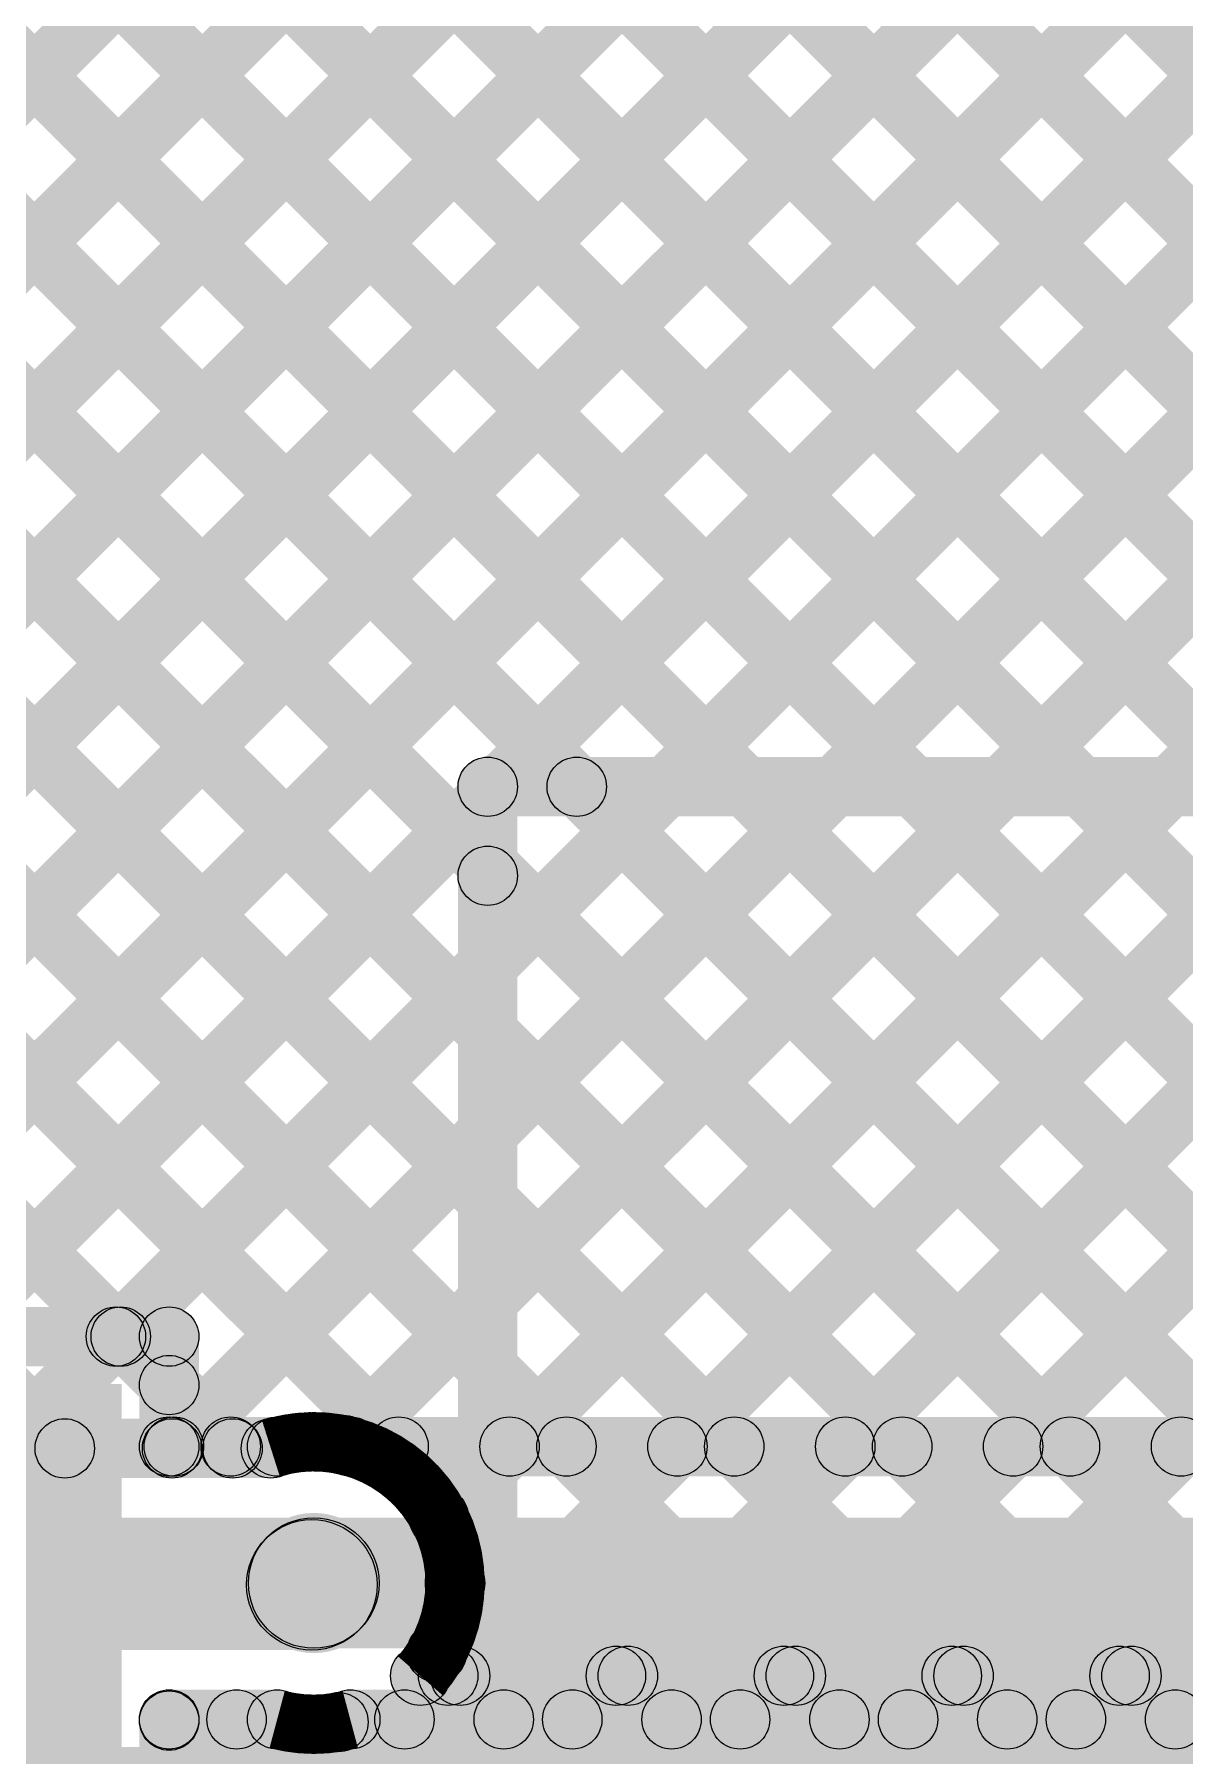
# Model space of a CAD drawing. Header units: millimetres. Extents: x -0.22 to 4.11, y -0.25 to 2.01.
# Drawn here: x 0.6372 to 0.831, y 1.444 to 1.7341 of the extents above; entities that cross this region are included whole.
import ezdxf

# ---------------------------------------------------------------- set-up
doc = ezdxf.new("R2010")
doc.units = ezdxf.units.MM
doc.header["$MEASUREMENT"] = 0
for name, color, linetype in [('BottomLayer', 5, 'Continuous'), ('Mechanical1', 6, 'Continuous'), ('TopLayer', 1, 'Continuous'), ('TopPaste', 8, 'Continuous'), ('TopSolder', 216, 'Continuous'), ('ViaHoleLayer', 16, 'Continuous')]:
    doc.layers.add(name, color=color, linetype=linetype)

# ---------------------------------------------------------------- blocks, each defined once
blk = doc.blocks.new('TS_1103S_C_C_2')
at = {"layer": 'TopLayer'}
blk.add_hatch(color=1, dxfattribs=at).paths.add_polyline_path([(-0.35433, -0.0689), (-0.23622, -0.0689), (-0.23622, -0.12795), (-0.35433, -0.12795)])
at = {"layer": 'TopPaste'}
blk.add_hatch(color=8, dxfattribs=at).paths.add_polyline_path([(-0.35433, -0.0689), (-0.23622, -0.0689), (-0.23622, -0.12795), (-0.35433, -0.12795)])
at = {"layer": 'TopSolder'}
blk.add_hatch(color=216, dxfattribs=at).paths.add_polyline_path([(-0.35833, -0.0649), (-0.23222, -0.0649), (-0.23222, -0.13195), (-0.35833, -0.13195)])

msp = doc.modelspace()

# ---------------------------------------------------------------- hatches: boundary and pattern name
at = {"layer": 'BottomLayer'}
for points in [[(0.01407, 1.09703), (0.007, 1.1041), (0.65159, 1.74869), (0.65866, 1.74162)], [(0.01407, 1.09703), (0.007, 1.1041), (0.65159, 1.74869), (0.65866, 1.74162)], [(0.01407, 1.06875), (0.007, 1.07582), (0.67986, 1.74868), (0.68693, 1.7416)], [(0.01407, 1.06875), (0.007, 1.07582), (0.67986, 1.74868), (0.68693, 1.7416)], [(0.01407, 1.04046), (0.007, 1.04753), (0.70812, 1.74866), (0.7152, 1.74159)], [(0.01407, 1.04046), (0.007, 1.04753), (0.70812, 1.74866), (0.7152, 1.74159)], [(0.01407, 1.01218), (0.007, 1.01925), (0.73639, 1.74865), (0.74347, 1.74157)], [(0.01407, 1.01218), (0.007, 1.01925), (0.73639, 1.74865), (0.74347, 1.74157)], [(0.01407, 0.98389), (0.007, 0.99096), (0.76466, 1.74863), (0.77174, 1.74156)], [(0.01407, 0.98389), (0.007, 0.99096), (0.76466, 1.74863), (0.77174, 1.74156)], [(0.38925, 1.74176), (0.39632, 1.74883), (0.64579, 1.49935), (0.63872, 1.49228)], [(0.38925, 1.74176), (0.39632, 1.74883), (0.64579, 1.49935), (0.63872, 1.49228)], [(0.41755, 1.74174), (0.42462, 1.74881), (0.67408, 1.49935), (0.66701, 1.49228)], [(0.41755, 1.74174), (0.42462, 1.74881), (0.67408, 1.49935), (0.66701, 1.49228)], [(0.44585, 1.74173), (0.45292, 1.7488), (0.74069, 1.46103), (0.73362, 1.45395)], [(0.44585, 1.74173), (0.45292, 1.7488), (0.74069, 1.46103), (0.73362, 1.45395)], [(0.47415, 1.74171), (0.48122, 1.74878), (0.76897, 1.46103), (0.7619, 1.45395)], [(0.47415, 1.74171), (0.48122, 1.74878), (0.76897, 1.46103), (0.7619, 1.45395)], [(0.50244, 1.7417), (0.50952, 1.74877), (0.79726, 1.46103), (0.79019, 1.45395)], [(0.50244, 1.7417), (0.50952, 1.74877), (0.79726, 1.46103), (0.79019, 1.45395)], [(0.51241, 1.45395), (0.50534, 1.46103), (0.79293, 1.74862), (0.8, 1.74155)], [(0.51241, 1.45395), (0.50534, 1.46103), (0.79293, 1.74862), (0.8, 1.74155)], [(0.53074, 1.74168), (0.53781, 1.74875), (0.82554, 1.46103), (0.81847, 1.45395)], [(0.53074, 1.74168), (0.53781, 1.74875), (0.82554, 1.46103), (0.81847, 1.45395)], [(0.55904, 1.74167), (0.56611, 1.74874), (0.85383, 1.46103), (0.84676, 1.45395)], [(0.55904, 1.74167), (0.56611, 1.74874), (0.85383, 1.46103), (0.84676, 1.45395)], [(0.57911, 1.49237), (0.57204, 1.49944), (0.8212, 1.7486), (0.82827, 1.74153)], [(0.57911, 1.49237), (0.57204, 1.49944), (0.8212, 1.7486), (0.82827, 1.74153)], [(0.58734, 1.74165), (0.59441, 1.74872), (0.88211, 1.46103), (0.87504, 1.45395)], [(0.58734, 1.74165), (0.59441, 1.74872), (0.88211, 1.46103), (0.87504, 1.45395)], [(0.60731, 1.49228), (0.60024, 1.49935), (0.84947, 1.74859), (0.85654, 1.74152)], [(0.60731, 1.49228), (0.60024, 1.49935), (0.84947, 1.74859), (0.85654, 1.74152)], [(0.61564, 1.74164), (0.62271, 1.74871), (0.9104, 1.46103), (0.90332, 1.45395)], [(0.61564, 1.74164), (0.62271, 1.74871), (0.9104, 1.46103), (0.90332, 1.45395)], [(0.63559, 1.49228), (0.62852, 1.49935), (0.87774, 1.74857), (0.88481, 1.7415)], [(0.63559, 1.49228), (0.62852, 1.49935), (0.87774, 1.74857), (0.88481, 1.7415)], [(0.64394, 1.74162), (0.65101, 1.74869), (0.93868, 1.46103), (0.93161, 1.45395)], [(0.64394, 1.74162), (0.65101, 1.74869), (0.93868, 1.46103), (0.93161, 1.45395)], [(0.66388, 1.49228), (0.65681, 1.49935), (0.90601, 1.74856), (0.91308, 1.74149)], [(0.66388, 1.49228), (0.65681, 1.49935), (0.90601, 1.74856), (0.91308, 1.74149)], [(0.67224, 1.74161), (0.67931, 1.74868), (0.96696, 1.46103), (0.95989, 1.45395)], [(0.67224, 1.74161), (0.67931, 1.74868), (0.96696, 1.46103), (0.95989, 1.45395)], [(0.69275, 1.49287), (0.68568, 1.49994), (0.93428, 1.74854), (0.94135, 1.74147)], [(0.69275, 1.49287), (0.68568, 1.49994), (0.93428, 1.74854), (0.94135, 1.74147)], [(0.70054, 1.74159), (0.70761, 1.74866), (0.99525, 1.46103), (0.98818, 1.45395)], [(0.70054, 1.74159), (0.70761, 1.74866), (0.99525, 1.46103), (0.98818, 1.45395)], [(0.70883, 1.48067), (0.70176, 1.48774), (0.96255, 1.74853), (0.96962, 1.74146)], [(0.70883, 1.48067), (0.70176, 1.48774), (0.96255, 1.74853), (0.96962, 1.74146)], [(0.7104, 1.45395), (0.70333, 1.46103), (0.99082, 1.74851), (0.99789, 1.74144)], [(0.7104, 1.45395), (0.70333, 1.46103), (0.99082, 1.74851), (0.99789, 1.74144)], [(0.72884, 1.74158), (0.73591, 1.74865), (1.02353, 1.46103), (1.01646, 1.45395)], [(0.72884, 1.74158), (0.73591, 1.74865), (1.02353, 1.46103), (1.01646, 1.45395)], [(0.73869, 1.45395), (0.73162, 1.46103), (1.01909, 1.7485), (1.02616, 1.74143)], [(0.73869, 1.45395), (0.73162, 1.46103), (1.01909, 1.7485), (1.02616, 1.74143)], [(0.75714, 1.74156), (0.76421, 1.74864), (1.05182, 1.46103), (1.04475, 1.45395)], [(0.75714, 1.74156), (0.76421, 1.74864), (1.05182, 1.46103), (1.04475, 1.45395)], [(0.76697, 1.45395), (0.7599, 1.46103), (1.04736, 1.74848), (1.05443, 1.74141)], [(0.76697, 1.45395), (0.7599, 1.46103), (1.04736, 1.74848), (1.05443, 1.74141)], [(0.78543, 1.74155), (0.79251, 1.74862), (1.0801, 1.46103), (1.07303, 1.45395)], [(0.78543, 1.74155), (0.79251, 1.74862), (1.0801, 1.46103), (1.07303, 1.45395)], [(0.79526, 1.45395), (0.78819, 1.46103), (1.07563, 1.74847), (1.0827, 1.7414)], [(0.79526, 1.45395), (0.78819, 1.46103), (1.07563, 1.74847), (1.0827, 1.7414)], [(0.81373, 1.74153), (0.8208, 1.74861), (1.10839, 1.46103), (1.10131, 1.45395)], [(0.81373, 1.74153), (0.8208, 1.74861), (1.10839, 1.46103), (1.10131, 1.45395)], [(0.82354, 1.45395), (0.81647, 1.46103), (1.1039, 1.74845), (1.11097, 1.74138)], [(0.82354, 1.45395), (0.81647, 1.46103), (1.1039, 1.74845), (1.11097, 1.74138)], [(0.60359, 1.49082), (0.60359, 1.50082), (0.677, 1.50082), (0.677, 1.49082)], [(0.60359, 1.49082), (0.60359, 1.50082), (0.677, 1.50082), (0.677, 1.49082)], [(0.58988, 1.46182), (0.58988, 1.48382), (0.68391, 1.48382), (0.68391, 1.46182)], [(0.69169, 1.46504), (0.67613, 1.4806), (0.67644, 1.48091), (0.692, 1.46535)], [(0.70141, 1.45788), (0.70848, 1.46495), (0.71241, 1.46103), (0.70533, 1.45395)], [(0.70141, 1.45788), (0.70848, 1.46495), (0.71241, 1.46103), (0.70533, 1.45395)], [(0.70217, 1.45249), (0.70217, 1.46249), (1.4208, 1.46249), (1.4208, 1.45249)], [(0.70217, 1.45249), (0.70217, 1.46249), (1.4208, 1.46249), (1.4208, 1.45249)], [(0.52053, 1.221), (1.47253, 1.221), (1.47253, 1.44549), (0.52053, 1.44549)]]:
    msp.add_hatch(color=5, dxfattribs=at).paths.add_polyline_path(points)
h = msp.add_hatch(color=5, dxfattribs=at)
edge = h.paths.add_edge_path()
edge.add_arc((0.64226, 1.49582), 0.005, 0, 360)
h = msp.add_hatch(color=5, dxfattribs=at)
edge = h.paths.add_edge_path()
edge.add_arc((0.64226, 1.49582), 0.005, 0, 360)
h = msp.add_hatch(color=5, dxfattribs=at)
edge = h.paths.add_edge_path()
edge.add_arc((0.66034, 1.49582), 0.005, 0, 360)
h = msp.add_hatch(color=5, dxfattribs=at)
edge = h.paths.add_edge_path()
edge.add_arc((0.66034, 1.49582), 0.005, 0, 360)
h = msp.add_hatch(color=5, dxfattribs=at)
edge = h.paths.add_edge_path()
edge.add_arc((0.67054, 1.49582), 0.005, 0, 360)
h = msp.add_hatch(color=5, dxfattribs=at)
edge = h.paths.add_edge_path()
edge.add_arc((0.67054, 1.49582), 0.005, 0, 360)
h = msp.add_hatch(color=5, dxfattribs=at)
edge = h.paths.add_edge_path()
edge.add_arc((0.677, 1.49582), 0.005, 0, 360)
h = msp.add_hatch(color=5, dxfattribs=at)
edge = h.paths.add_edge_path()
edge.add_arc((0.677, 1.49582), 0.005, 0, 360)
h = msp.add_hatch(color=5, dxfattribs=at)
edge = h.paths.add_edge_path()
edge.add_arc((0.677, 1.49582), 0.005, 0, 360)
h = msp.add_hatch(color=5, dxfattribs=at)
edge = h.paths.add_edge_path()
edge.add_arc((0.677, 1.49582), 0.005, 0, 360)
h = msp.add_hatch(color=5, dxfattribs=at)
edge = h.paths.add_edge_path()
edge.add_arc((0.68922, 1.49641), 0.005, 0, 360)
h = msp.add_hatch(color=5, dxfattribs=at)
edge = h.paths.add_edge_path()
edge.add_arc((0.68922, 1.49641), 0.005, 0, 360)
h = msp.add_hatch(color=5, dxfattribs=at)
edge = h.paths.add_edge_path()
edge.add_arc((0.7053, 1.4842), 0.005, 0, 360)
h = msp.add_hatch(color=5, dxfattribs=at)
edge = h.paths.add_edge_path()
edge.add_arc((0.7053, 1.4842), 0.005, 0, 360)
h = msp.add_hatch(color=5, dxfattribs=at)
edge = h.paths.add_edge_path()
edge.add_arc((0.68422, 1.47313), 0.01181, 0, 360)
h = msp.add_hatch(color=5, dxfattribs=at)
edge = h.paths.add_edge_path()
edge.add_arc((0.68391, 1.47282), 0.011, 0, 360)
h = msp.add_hatch(color=5, dxfattribs=at)
edge = h.paths.add_edge_path()
edge.add_arc((0.68391, 1.47282), 0.011, 0, 360)
h = msp.add_hatch(color=5, dxfattribs=at)
edge = h.paths.add_edge_path()
edge.add_arc((0.68422, 1.47313), 0.011, 0, 360)
h = msp.add_hatch(color=5, dxfattribs=at)
edge = h.paths.add_edge_path()
edge.add_arc((0.70803, 1.47313), 0.005, 0, 360)
h = msp.add_hatch(color=5, dxfattribs=at)
edge = h.paths.add_edge_path()
edge.add_arc((0.70803, 1.47313), 0.005, 0, 360)
h = msp.add_hatch(color=5, dxfattribs=at)
edge = h.paths.add_edge_path()
edge.add_arc((0.70803, 1.47313), 0.005, 0, 360)
h = msp.add_hatch(color=5, dxfattribs=at)
edge = h.paths.add_edge_path()
edge.add_arc((0.70803, 1.47313), 0.005, 0, 360)
h = msp.add_hatch(color=5, dxfattribs=at)
edge = h.paths.add_edge_path()
edge.add_arc((0.70495, 1.46141), 0.005, 0, 360)
h = msp.add_hatch(color=5, dxfattribs=at)
edge = h.paths.add_edge_path()
edge.add_arc((0.70495, 1.46141), 0.005, 0, 360)
h = msp.add_hatch(color=5, dxfattribs=at)
edge = h.paths.add_edge_path()
edge.add_arc((0.70217, 1.45749), 0.005, 0, 360)
h = msp.add_hatch(color=5, dxfattribs=at)
edge = h.paths.add_edge_path()
edge.add_arc((0.70217, 1.45749), 0.005, 0, 360)
h = msp.add_hatch(color=5, dxfattribs=at)
edge = h.paths.add_edge_path()
edge.add_arc((0.70217, 1.45749), 0.005, 0, 360)
h = msp.add_hatch(color=5, dxfattribs=at)
edge = h.paths.add_edge_path()
edge.add_arc((0.70217, 1.45749), 0.005, 0, 360)
h = msp.add_hatch(color=5, dxfattribs=at)
edge = h.paths.add_edge_path()
edge.add_arc((0.70687, 1.45749), 0.005, 0, 360)
h = msp.add_hatch(color=5, dxfattribs=at)
edge = h.paths.add_edge_path()
edge.add_arc((0.70687, 1.45749), 0.005, 0, 360)
h = msp.add_hatch(color=5, dxfattribs=at)
edge = h.paths.add_edge_path()
edge.add_arc((0.70887, 1.45749), 0.005, 0, 360)
h = msp.add_hatch(color=5, dxfattribs=at)
edge = h.paths.add_edge_path()
edge.add_arc((0.70887, 1.45749), 0.005, 0, 360)
h = msp.add_hatch(color=5, dxfattribs=at)
edge = h.paths.add_edge_path()
edge.add_arc((0.73515, 1.45749), 0.005, 0, 360)
h = msp.add_hatch(color=5, dxfattribs=at)
edge = h.paths.add_edge_path()
edge.add_arc((0.73515, 1.45749), 0.005, 0, 360)
h = msp.add_hatch(color=5, dxfattribs=at)
edge = h.paths.add_edge_path()
edge.add_arc((0.73715, 1.45749), 0.005, 0, 360)
h = msp.add_hatch(color=5, dxfattribs=at)
edge = h.paths.add_edge_path()
edge.add_arc((0.73715, 1.45749), 0.005, 0, 360)
h = msp.add_hatch(color=5, dxfattribs=at)
edge = h.paths.add_edge_path()
edge.add_arc((0.76344, 1.45749), 0.005, 0, 360)
h = msp.add_hatch(color=5, dxfattribs=at)
edge = h.paths.add_edge_path()
edge.add_arc((0.76344, 1.45749), 0.005, 0, 360)
h = msp.add_hatch(color=5, dxfattribs=at)
edge = h.paths.add_edge_path()
edge.add_arc((0.76544, 1.45749), 0.005, 0, 360)
h = msp.add_hatch(color=5, dxfattribs=at)
edge = h.paths.add_edge_path()
edge.add_arc((0.76544, 1.45749), 0.005, 0, 360)
h = msp.add_hatch(color=5, dxfattribs=at)
edge = h.paths.add_edge_path()
edge.add_arc((0.79172, 1.45749), 0.005, 0, 360)
h = msp.add_hatch(color=5, dxfattribs=at)
edge = h.paths.add_edge_path()
edge.add_arc((0.79172, 1.45749), 0.005, 0, 360)
h = msp.add_hatch(color=5, dxfattribs=at)
edge = h.paths.add_edge_path()
edge.add_arc((0.79372, 1.45749), 0.005, 0, 360)
h = msp.add_hatch(color=5, dxfattribs=at)
edge = h.paths.add_edge_path()
edge.add_arc((0.79372, 1.45749), 0.005, 0, 360)
h = msp.add_hatch(color=5, dxfattribs=at)
edge = h.paths.add_edge_path()
edge.add_arc((0.82001, 1.45749), 0.005, 0, 360)
h = msp.add_hatch(color=5, dxfattribs=at)
edge = h.paths.add_edge_path()
edge.add_arc((0.82001, 1.45749), 0.005, 0, 360)
h = msp.add_hatch(color=5, dxfattribs=at)
edge = h.paths.add_edge_path()
edge.add_arc((0.82201, 1.45749), 0.005, 0, 360)
h = msp.add_hatch(color=5, dxfattribs=at)
edge = h.paths.add_edge_path()
edge.add_arc((0.82201, 1.45749), 0.005, 0, 360)
at = {"layer": 'Mechanical1'}
h = msp.add_hatch(color=6, dxfattribs=at)
edge = h.paths.add_edge_path()
edge.add_arc((0.71353, 1.60734), 0.005, 0, 360)
h = msp.add_hatch(color=6, dxfattribs=at)
edge = h.paths.add_edge_path()
edge.add_arc((0.71353, 1.60734), 0.005, 0, 360)
for points in [[(0.71353, 1.60234), (0.71353, 1.61234), (3.09542, 1.61234), (3.09542, 1.60234)], [(0.72853, 1.60234), (0.72853, 1.61234), (0.90298, 1.61234), (0.90298, 1.60234)], [(0.71853, 0.11143), (0.70853, 0.11143), (0.70853, 1.60734), (0.71853, 1.60734)], [(0.71853, 1.24513), (0.70853, 1.24513), (0.70853, 1.59234), (0.71853, 1.59234)]]:
    msp.add_hatch(color=6, dxfattribs=at).paths.add_polyline_path(points)
h = msp.add_hatch(color=6, dxfattribs=at)
edge = h.paths.add_edge_path()
edge.add_arc((0.72853, 1.60734), 0.005, 0, 360)
h = msp.add_hatch(color=6, dxfattribs=at)
edge = h.paths.add_edge_path()
edge.add_arc((0.71353, 1.59234), 0.005, 0, 360)
at = {"layer": 'TopLayer'}
for points in [[(0.01407, 1.09703), (0.007, 1.1041), (0.65159, 1.74869), (0.65866, 1.74162)], [(0.01407, 1.09703), (0.007, 1.1041), (0.65159, 1.74869), (0.65866, 1.74162)], [(0.01407, 1.06875), (0.007, 1.07582), (0.67986, 1.74868), (0.68693, 1.7416)], [(0.01407, 1.06875), (0.007, 1.07582), (0.67986, 1.74868), (0.68693, 1.7416)], [(0.01407, 1.04046), (0.007, 1.04753), (0.70812, 1.74866), (0.7152, 1.74159)], [(0.01407, 1.04046), (0.007, 1.04753), (0.70812, 1.74866), (0.7152, 1.74159)], [(0.01407, 1.01218), (0.007, 1.01925), (0.73639, 1.74865), (0.74347, 1.74157)], [(0.01407, 1.01218), (0.007, 1.01925), (0.73639, 1.74865), (0.74347, 1.74157)], [(0.41755, 1.74174), (0.42462, 1.74881), (0.65524, 1.51819), (0.64817, 1.51112)], [(0.41755, 1.74174), (0.42462, 1.74881), (0.65524, 1.51819), (0.64817, 1.51112)], [(0.44585, 1.74173), (0.45292, 1.7488), (0.70205, 1.49966), (0.69498, 1.49259)], [(0.44585, 1.74173), (0.45292, 1.7488), (0.70205, 1.49966), (0.69498, 1.49259)], [(0.47415, 1.74171), (0.48122, 1.74878), (0.73034, 1.49966), (0.72326, 1.49259)], [(0.47415, 1.74171), (0.48122, 1.74878), (0.73034, 1.49966), (0.72326, 1.49259)], [(0.50244, 1.7417), (0.50952, 1.74877), (0.75862, 1.49966), (0.75155, 1.49259)], [(0.50244, 1.7417), (0.50952, 1.74877), (0.75862, 1.49966), (0.75155, 1.49259)], [(0.53074, 1.74168), (0.53781, 1.74875), (0.7869, 1.49966), (0.77983, 1.49259)], [(0.53074, 1.74168), (0.53781, 1.74875), (0.7869, 1.49966), (0.77983, 1.49259)], [(0.54129, 1.51112), (0.53422, 1.51819), (0.76466, 1.74863), (0.77174, 1.74156)], [(0.54129, 1.51112), (0.53422, 1.51819), (0.76466, 1.74863), (0.77174, 1.74156)], [(0.55904, 1.74167), (0.56611, 1.74874), (0.81519, 1.49966), (0.80812, 1.49259)], [(0.55904, 1.74167), (0.56611, 1.74874), (0.81519, 1.49966), (0.80812, 1.49259)], [(0.56958, 1.51112), (0.56251, 1.51819), (0.79293, 1.74862), (0.8, 1.74155)], [(0.56958, 1.51112), (0.56251, 1.51819), (0.79293, 1.74862), (0.8, 1.74155)], [(0.58734, 1.74165), (0.59441, 1.74872), (0.84347, 1.49966), (0.8364, 1.49259)], [(0.58734, 1.74165), (0.59441, 1.74872), (0.84347, 1.49966), (0.8364, 1.49259)], [(0.59786, 1.51112), (0.59079, 1.51819), (0.8212, 1.7486), (0.82827, 1.74153)], [(0.59786, 1.51112), (0.59079, 1.51819), (0.8212, 1.7486), (0.82827, 1.74153)], [(0.61564, 1.74164), (0.62271, 1.74871), (0.87176, 1.49966), (0.86469, 1.49259)], [(0.61564, 1.74164), (0.62271, 1.74871), (0.87176, 1.49966), (0.86469, 1.49259)], [(0.62615, 1.51112), (0.61908, 1.51819), (0.84947, 1.74859), (0.85654, 1.74152)], [(0.62615, 1.51112), (0.61908, 1.51819), (0.84947, 1.74859), (0.85654, 1.74152)], [(0.64394, 1.74162), (0.65101, 1.74869), (0.90004, 1.49966), (0.89297, 1.49259)], [(0.64394, 1.74162), (0.65101, 1.74869), (0.90004, 1.49966), (0.89297, 1.49259)], [(0.65443, 1.51112), (0.64736, 1.51819), (0.87774, 1.74857), (0.88481, 1.7415)], [(0.65443, 1.51112), (0.64736, 1.51819), (0.87774, 1.74857), (0.88481, 1.7415)], [(0.66419, 1.49259), (0.65712, 1.49966), (0.90601, 1.74856), (0.91308, 1.74149)], [(0.66419, 1.49259), (0.65712, 1.49966), (0.90601, 1.74856), (0.91308, 1.74149)], [(0.67224, 1.74161), (0.67931, 1.74868), (0.92833, 1.49966), (0.92125, 1.49259)], [(0.67224, 1.74161), (0.67931, 1.74868), (0.92833, 1.49966), (0.92125, 1.49259)], [(0.69275, 1.49287), (0.68568, 1.49994), (0.93428, 1.74854), (0.94135, 1.74147)], [(0.69275, 1.49287), (0.68568, 1.49994), (0.93428, 1.74854), (0.94135, 1.74147)], [(0.70054, 1.74159), (0.70761, 1.74866), (0.95661, 1.49966), (0.94954, 1.49259)], [(0.70054, 1.74159), (0.70761, 1.74866), (0.95661, 1.49966), (0.94954, 1.49259)], [(0.72076, 1.49259), (0.71369, 1.49966), (0.96255, 1.74853), (0.96962, 1.74146)], [(0.72076, 1.49259), (0.71369, 1.49966), (0.96255, 1.74853), (0.96962, 1.74146)], [(0.72884, 1.74158), (0.73591, 1.74865), (0.98489, 1.49966), (0.97782, 1.49259)], [(0.72884, 1.74158), (0.73591, 1.74865), (0.98489, 1.49966), (0.97782, 1.49259)], [(0.74904, 1.49259), (0.74197, 1.49966), (0.99082, 1.74851), (0.99789, 1.74144)], [(0.74904, 1.49259), (0.74197, 1.49966), (0.99082, 1.74851), (0.99789, 1.74144)], [(0.75714, 1.74156), (0.76421, 1.74864), (1.01318, 1.49966), (1.00611, 1.49259)], [(0.75714, 1.74156), (0.76421, 1.74864), (1.01318, 1.49966), (1.00611, 1.49259)], [(0.77733, 1.49259), (0.77025, 1.49966), (1.01909, 1.7485), (1.02616, 1.74143)], [(0.77733, 1.49259), (0.77025, 1.49966), (1.01909, 1.7485), (1.02616, 1.74143)], [(0.78543, 1.74155), (0.79251, 1.74862), (1.04146, 1.49966), (1.03439, 1.49259)], [(0.78543, 1.74155), (0.79251, 1.74862), (1.04146, 1.49966), (1.03439, 1.49259)], [(0.80561, 1.49259), (0.79854, 1.49966), (1.04736, 1.74848), (1.05443, 1.74141)], [(0.80561, 1.49259), (0.79854, 1.49966), (1.04736, 1.74848), (1.05443, 1.74141)], [(0.81373, 1.74153), (0.8208, 1.74861), (1.06975, 1.49966), (1.06268, 1.49259)], [(0.81373, 1.74153), (0.8208, 1.74861), (1.06975, 1.49966), (1.06268, 1.49259)], [(0.83389, 1.49259), (0.82682, 1.49966), (1.07563, 1.74847), (1.0827, 1.7414)], [(0.83389, 1.49259), (0.82682, 1.49966), (1.07563, 1.74847), (1.0827, 1.7414)], [(0.51775, 1.50965), (0.51775, 1.51965), (0.65986, 1.51965), (0.65986, 1.50965)], [(0.51775, 1.50965), (0.51775, 1.51965), (0.65986, 1.51965), (0.65986, 1.50965)], [(0.66486, 1.49613), (0.65486, 1.49613), (0.65486, 1.51466), (0.66486, 1.51466)], [(0.66486, 1.49613), (0.65486, 1.49613), (0.65486, 1.51466), (0.66486, 1.51466)], [(0.65633, 1.50296), (0.6634, 1.51003), (0.67377, 1.49966), (0.6667, 1.49259)], [(0.65633, 1.50296), (0.6634, 1.51003), (0.67377, 1.49966), (0.6667, 1.49259)], [(0.65986, 1.49113), (0.65986, 1.50113), (0.67806, 1.50113), (0.67806, 1.49113)], [(0.65986, 1.49113), (0.65986, 1.50113), (0.67806, 1.50113), (0.67806, 1.49113)], [(0.69038, 1.49113), (0.69038, 1.50113), (1.33969, 1.50113), (1.33969, 1.49113)], [(0.69038, 1.49113), (0.69038, 1.50113), (1.33969, 1.50113), (1.33969, 1.49113)], [(0.58881, 1.46213), (0.58881, 1.48413), (1.34922, 1.48413), (1.34922, 1.46213)], [(0.57072, 1.31427), (0.56365, 1.32134), (0.69597, 1.45366), (0.70304, 1.44659)], [(0.57072, 1.31427), (0.56365, 1.32134), (0.69597, 1.45366), (0.70304, 1.44659)], [(0.599, 1.31427), (0.59193, 1.32134), (0.72425, 1.45366), (0.73133, 1.44659)], [(0.599, 1.31427), (0.59193, 1.32134), (0.72425, 1.45366), (0.73133, 1.44659)], [(0.62729, 1.31427), (0.62022, 1.32134), (0.75254, 1.45366), (0.75961, 1.44659)], [(0.62729, 1.31427), (0.62022, 1.32134), (0.75254, 1.45366), (0.75961, 1.44659)], [(0.65557, 1.31427), (0.6485, 1.32134), (0.78082, 1.45366), (0.78789, 1.44659)], [(0.65557, 1.31427), (0.6485, 1.32134), (0.78082, 1.45366), (0.78789, 1.44659)], [(0.6634, 1.43523), (0.65633, 1.4423), (0.66769, 1.45366), (0.67476, 1.44659)], [(0.6634, 1.43523), (0.65633, 1.4423), (0.66769, 1.45366), (0.67476, 1.44659)], [(0.65633, 1.44639), (0.6634, 1.45346), (0.80709, 1.30977), (0.80002, 1.3027)], [(0.65633, 1.44639), (0.6634, 1.45346), (0.80709, 1.30977), (0.80002, 1.3027)], [(0.65986, 1.44513), (0.65986, 1.45513), (0.67806, 1.45513), (0.67806, 1.44513)], [(0.65986, 1.44513), (0.65986, 1.45513), (0.67806, 1.45513), (0.67806, 1.44513)], [(0.67433, 1.30474), (0.66726, 1.31181), (0.80911, 1.45366), (0.81618, 1.44659)], [(0.67433, 1.30474), (0.66726, 1.31181), (0.80911, 1.45366), (0.81618, 1.44659)], [(0.69038, 1.44513), (0.69038, 1.45513), (1.34922, 1.45513), (1.34922, 1.44513)], [(0.69038, 1.44513), (0.69038, 1.45513), (1.34922, 1.45513), (1.34922, 1.44513)], [(0.70261, 1.30474), (0.69554, 1.31181), (0.83739, 1.45366), (0.84446, 1.44659)], [(0.70261, 1.30474), (0.69554, 1.31181), (0.83739, 1.45366), (0.84446, 1.44659)], [(0.7127, 1.44659), (0.71977, 1.45366), (1.42407, 0.74936), (1.417, 0.74229)], [(0.7127, 1.44659), (0.71977, 1.45366), (1.42407, 0.74936), (1.417, 0.74229)], [(0.74098, 1.44659), (0.74805, 1.45366), (1.42407, 0.77765), (1.417, 0.77058)], [(0.74098, 1.44659), (0.74805, 1.45366), (1.42407, 0.77765), (1.417, 0.77058)], [(0.76926, 1.44659), (0.77634, 1.45366), (1.42407, 0.80593), (1.417, 0.79886)], [(0.76926, 1.44659), (0.77634, 1.45366), (1.42407, 0.80593), (1.417, 0.79886)], [(0.79755, 1.44659), (0.80462, 1.45366), (1.42407, 0.83422), (1.417, 0.82714)], [(0.79755, 1.44659), (0.80462, 1.45366), (1.42407, 0.83422), (1.417, 0.82714)], [(0.82583, 1.44659), (0.8329, 1.45366), (1.42407, 0.8625), (1.417, 0.85543)], [(0.82583, 1.44659), (0.8329, 1.45366), (1.42407, 0.8625), (1.417, 0.85543)], [(0.68485, 1.44615), (0.69193, 1.45322), (1.42407, 0.72108), (1.417, 0.71401)], [(0.68485, 1.44615), (0.69193, 1.45322), (1.42407, 0.72108), (1.417, 0.71401)], [(0.66486, 1.4316), (0.65486, 1.4316), (0.65486, 1.45013), (0.66486, 1.45013)], [(0.66486, 1.4316), (0.65486, 1.4316), (0.65486, 1.45013), (0.66486, 1.45013)]]:
    msp.add_hatch(color=1, dxfattribs=at).paths.add_polyline_path(points)
h = msp.add_hatch(color=1, dxfattribs=at)
edge = h.paths.add_edge_path()
edge.add_arc((0.6509, 1.51466), 0.005, 0, 360)
h = msp.add_hatch(color=1, dxfattribs=at)
edge = h.paths.add_edge_path()
edge.add_arc((0.6509, 1.51466), 0.005, 0, 360)
h = msp.add_hatch(color=1, dxfattribs=at)
edge = h.paths.add_edge_path()
edge.add_arc((0.6517, 1.51466), 0.005, 0, 360)
h = msp.add_hatch(color=1, dxfattribs=at)
edge = h.paths.add_edge_path()
edge.add_arc((0.6517, 1.51466), 0.005, 0, 360)
h = msp.add_hatch(color=1, dxfattribs=at)
edge = h.paths.add_edge_path()
edge.add_arc((0.65986, 1.51466), 0.005, 0, 360)
h = msp.add_hatch(color=1, dxfattribs=at)
edge = h.paths.add_edge_path()
edge.add_arc((0.65986, 1.51466), 0.005, 0, 360)
h = msp.add_hatch(color=1, dxfattribs=at)
edge = h.paths.add_edge_path()
edge.add_arc((0.65986, 1.51466), 0.005, 0, 360)
h = msp.add_hatch(color=1, dxfattribs=at)
edge = h.paths.add_edge_path()
edge.add_arc((0.65986, 1.51466), 0.005, 0, 360)
h = msp.add_hatch(color=1, dxfattribs=at)
edge = h.paths.add_edge_path()
edge.add_arc((0.65986, 1.5065), 0.005, 0, 360)
h = msp.add_hatch(color=1, dxfattribs=at)
edge = h.paths.add_edge_path()
edge.add_arc((0.65986, 1.5065), 0.005, 0, 360)
h = msp.add_hatch(color=1, dxfattribs=at)
edge = h.paths.add_edge_path()
edge.add_arc((0.65986, 1.49613), 0.005, 0, 360)
h = msp.add_hatch(color=1, dxfattribs=at)
edge = h.paths.add_edge_path()
edge.add_arc((0.65986, 1.49613), 0.005, 0, 360)
h = msp.add_hatch(color=1, dxfattribs=at)
edge = h.paths.add_edge_path()
edge.add_arc((0.65986, 1.49613), 0.005, 0, 360)
h = msp.add_hatch(color=1, dxfattribs=at)
edge = h.paths.add_edge_path()
edge.add_arc((0.65986, 1.49613), 0.005, 0, 360)
h = msp.add_hatch(color=1, dxfattribs=at)
edge = h.paths.add_edge_path()
edge.add_arc((0.66065, 1.49613), 0.005, 0, 360)
h = msp.add_hatch(color=1, dxfattribs=at)
edge = h.paths.add_edge_path()
edge.add_arc((0.66065, 1.49613), 0.005, 0, 360)
h = msp.add_hatch(color=1, dxfattribs=at)
edge = h.paths.add_edge_path()
edge.add_arc((0.67023, 1.49613), 0.005, 0, 360)
h = msp.add_hatch(color=1, dxfattribs=at)
edge = h.paths.add_edge_path()
edge.add_arc((0.67023, 1.49613), 0.005, 0, 360)
h = msp.add_hatch(color=1, dxfattribs=at)
edge = h.paths.add_edge_path()
edge.add_arc((0.67806, 1.49613), 0.005, 0, 360)
h = msp.add_hatch(color=1, dxfattribs=at)
edge = h.paths.add_edge_path()
edge.add_arc((0.67806, 1.49613), 0.005, 0, 360)
h = msp.add_hatch(color=1, dxfattribs=at)
edge = h.paths.add_edge_path()
edge.add_arc((0.67806, 1.49613), 0.005, 0, 360)
h = msp.add_hatch(color=1, dxfattribs=at)
edge = h.paths.add_edge_path()
edge.add_arc((0.67806, 1.49613), 0.005, 0, 360)
h = msp.add_hatch(color=1, dxfattribs=at)
edge = h.paths.add_edge_path()
edge.add_arc((0.68922, 1.49641), 0.005, 0, 360)
h = msp.add_hatch(color=1, dxfattribs=at)
edge = h.paths.add_edge_path()
edge.add_arc((0.68922, 1.49641), 0.005, 0, 360)
h = msp.add_hatch(color=1, dxfattribs=at)
edge = h.paths.add_edge_path()
edge.add_arc((0.69038, 1.49613), 0.005, 0, 360)
h = msp.add_hatch(color=1, dxfattribs=at)
edge = h.paths.add_edge_path()
edge.add_arc((0.69038, 1.49613), 0.005, 0, 360)
h = msp.add_hatch(color=1, dxfattribs=at)
edge = h.paths.add_edge_path()
edge.add_arc((0.69038, 1.49613), 0.005, 0, 360)
h = msp.add_hatch(color=1, dxfattribs=at)
edge = h.paths.add_edge_path()
edge.add_arc((0.69038, 1.49613), 0.005, 0, 360)
h = msp.add_hatch(color=1, dxfattribs=at)
edge = h.paths.add_edge_path()
edge.add_arc((0.69852, 1.49613), 0.005, 0, 360)
h = msp.add_hatch(color=1, dxfattribs=at)
edge = h.paths.add_edge_path()
edge.add_arc((0.69852, 1.49613), 0.005, 0, 360)
h = msp.add_hatch(color=1, dxfattribs=at)
edge = h.paths.add_edge_path()
edge.add_arc((0.71722, 1.49613), 0.005, 0, 360)
h = msp.add_hatch(color=1, dxfattribs=at)
edge = h.paths.add_edge_path()
edge.add_arc((0.71722, 1.49613), 0.005, 0, 360)
h = msp.add_hatch(color=1, dxfattribs=at)
edge = h.paths.add_edge_path()
edge.add_arc((0.7268, 1.49613), 0.005, 0, 360)
h = msp.add_hatch(color=1, dxfattribs=at)
edge = h.paths.add_edge_path()
edge.add_arc((0.7268, 1.49613), 0.005, 0, 360)
h = msp.add_hatch(color=1, dxfattribs=at)
edge = h.paths.add_edge_path()
edge.add_arc((0.74551, 1.49613), 0.005, 0, 360)
h = msp.add_hatch(color=1, dxfattribs=at)
edge = h.paths.add_edge_path()
edge.add_arc((0.74551, 1.49613), 0.005, 0, 360)
h = msp.add_hatch(color=1, dxfattribs=at)
edge = h.paths.add_edge_path()
edge.add_arc((0.75508, 1.49613), 0.005, 0, 360)
h = msp.add_hatch(color=1, dxfattribs=at)
edge = h.paths.add_edge_path()
edge.add_arc((0.75508, 1.49613), 0.005, 0, 360)
h = msp.add_hatch(color=1, dxfattribs=at)
edge = h.paths.add_edge_path()
edge.add_arc((0.77379, 1.49613), 0.005, 0, 360)
h = msp.add_hatch(color=1, dxfattribs=at)
edge = h.paths.add_edge_path()
edge.add_arc((0.77379, 1.49613), 0.005, 0, 360)
h = msp.add_hatch(color=1, dxfattribs=at)
edge = h.paths.add_edge_path()
edge.add_arc((0.78337, 1.49613), 0.005, 0, 360)
h = msp.add_hatch(color=1, dxfattribs=at)
edge = h.paths.add_edge_path()
edge.add_arc((0.78337, 1.49613), 0.005, 0, 360)
h = msp.add_hatch(color=1, dxfattribs=at)
edge = h.paths.add_edge_path()
edge.add_arc((0.80207, 1.49613), 0.005, 0, 360)
h = msp.add_hatch(color=1, dxfattribs=at)
edge = h.paths.add_edge_path()
edge.add_arc((0.80207, 1.49613), 0.005, 0, 360)
h = msp.add_hatch(color=1, dxfattribs=at)
edge = h.paths.add_edge_path()
edge.add_arc((0.81165, 1.49613), 0.005, 0, 360)
h = msp.add_hatch(color=1, dxfattribs=at)
edge = h.paths.add_edge_path()
edge.add_arc((0.81165, 1.49613), 0.005, 0, 360)
h = msp.add_hatch(color=1, dxfattribs=at)
edge = h.paths.add_edge_path()
edge.add_arc((0.83036, 1.49613), 0.005, 0, 360)
h = msp.add_hatch(color=1, dxfattribs=at)
edge = h.paths.add_edge_path()
edge.add_arc((0.83036, 1.49613), 0.005, 0, 360)
h = msp.add_hatch(color=1, dxfattribs=at)
edge = h.paths.add_edge_path()
edge.add_arc((0.68422, 1.47313), 0.01181, 0, 360)
h = msp.add_hatch(color=1, dxfattribs=at)
edge = h.paths.add_edge_path()
edge.add_arc((0.65986, 1.45013), 0.005, 0, 360)
h = msp.add_hatch(color=1, dxfattribs=at)
edge = h.paths.add_edge_path()
edge.add_arc((0.65986, 1.45013), 0.005, 0, 360)
h = msp.add_hatch(color=1, dxfattribs=at)
edge = h.paths.add_edge_path()
edge.add_arc((0.65986, 1.45013), 0.005, 0, 360)
h = msp.add_hatch(color=1, dxfattribs=at)
edge = h.paths.add_edge_path()
edge.add_arc((0.65986, 1.45013), 0.005, 0, 360)
h = msp.add_hatch(color=1, dxfattribs=at)
edge = h.paths.add_edge_path()
edge.add_arc((0.65986, 1.44993), 0.005, 0, 360)
h = msp.add_hatch(color=1, dxfattribs=at)
edge = h.paths.add_edge_path()
edge.add_arc((0.65986, 1.44993), 0.005, 0, 360)
h = msp.add_hatch(color=1, dxfattribs=at)
edge = h.paths.add_edge_path()
edge.add_arc((0.67122, 1.45013), 0.005, 0, 360)
h = msp.add_hatch(color=1, dxfattribs=at)
edge = h.paths.add_edge_path()
edge.add_arc((0.67122, 1.45013), 0.005, 0, 360)
h = msp.add_hatch(color=1, dxfattribs=at)
edge = h.paths.add_edge_path()
edge.add_arc((0.67806, 1.45013), 0.005, 0, 360)
h = msp.add_hatch(color=1, dxfattribs=at)
edge = h.paths.add_edge_path()
edge.add_arc((0.67806, 1.45013), 0.005, 0, 360)
h = msp.add_hatch(color=1, dxfattribs=at)
edge = h.paths.add_edge_path()
edge.add_arc((0.67806, 1.45013), 0.005, 0, 360)
h = msp.add_hatch(color=1, dxfattribs=at)
edge = h.paths.add_edge_path()
edge.add_arc((0.67806, 1.45013), 0.005, 0, 360)
h = msp.add_hatch(color=1, dxfattribs=at)
edge = h.paths.add_edge_path()
edge.add_arc((0.68839, 1.44968), 0.005, 0, 360)
h = msp.add_hatch(color=1, dxfattribs=at)
edge = h.paths.add_edge_path()
edge.add_arc((0.68839, 1.44968), 0.005, 0, 360)
h = msp.add_hatch(color=1, dxfattribs=at)
edge = h.paths.add_edge_path()
edge.add_arc((0.69038, 1.45013), 0.005, 0, 360)
h = msp.add_hatch(color=1, dxfattribs=at)
edge = h.paths.add_edge_path()
edge.add_arc((0.69038, 1.45013), 0.005, 0, 360)
h = msp.add_hatch(color=1, dxfattribs=at)
edge = h.paths.add_edge_path()
edge.add_arc((0.69038, 1.45013), 0.005, 0, 360)
h = msp.add_hatch(color=1, dxfattribs=at)
edge = h.paths.add_edge_path()
edge.add_arc((0.69038, 1.45013), 0.005, 0, 360)
h = msp.add_hatch(color=1, dxfattribs=at)
edge = h.paths.add_edge_path()
edge.add_arc((0.69951, 1.45013), 0.005, 0, 360)
h = msp.add_hatch(color=1, dxfattribs=at)
edge = h.paths.add_edge_path()
edge.add_arc((0.69951, 1.45013), 0.005, 0, 360)
h = msp.add_hatch(color=1, dxfattribs=at)
edge = h.paths.add_edge_path()
edge.add_arc((0.71623, 1.45013), 0.005, 0, 360)
h = msp.add_hatch(color=1, dxfattribs=at)
edge = h.paths.add_edge_path()
edge.add_arc((0.71623, 1.45013), 0.005, 0, 360)
h = msp.add_hatch(color=1, dxfattribs=at)
edge = h.paths.add_edge_path()
edge.add_arc((0.72779, 1.45013), 0.005, 0, 360)
h = msp.add_hatch(color=1, dxfattribs=at)
edge = h.paths.add_edge_path()
edge.add_arc((0.72779, 1.45013), 0.005, 0, 360)
h = msp.add_hatch(color=1, dxfattribs=at)
edge = h.paths.add_edge_path()
edge.add_arc((0.74452, 1.45013), 0.005, 0, 360)
h = msp.add_hatch(color=1, dxfattribs=at)
edge = h.paths.add_edge_path()
edge.add_arc((0.74452, 1.45013), 0.005, 0, 360)
h = msp.add_hatch(color=1, dxfattribs=at)
edge = h.paths.add_edge_path()
edge.add_arc((0.75607, 1.45013), 0.005, 0, 360)
h = msp.add_hatch(color=1, dxfattribs=at)
edge = h.paths.add_edge_path()
edge.add_arc((0.75607, 1.45013), 0.005, 0, 360)
h = msp.add_hatch(color=1, dxfattribs=at)
edge = h.paths.add_edge_path()
edge.add_arc((0.7728, 1.45013), 0.005, 0, 360)
h = msp.add_hatch(color=1, dxfattribs=at)
edge = h.paths.add_edge_path()
edge.add_arc((0.7728, 1.45013), 0.005, 0, 360)
h = msp.add_hatch(color=1, dxfattribs=at)
edge = h.paths.add_edge_path()
edge.add_arc((0.78436, 1.45013), 0.005, 0, 360)
h = msp.add_hatch(color=1, dxfattribs=at)
edge = h.paths.add_edge_path()
edge.add_arc((0.78436, 1.45013), 0.005, 0, 360)
h = msp.add_hatch(color=1, dxfattribs=at)
edge = h.paths.add_edge_path()
edge.add_arc((0.80108, 1.45013), 0.005, 0, 360)
h = msp.add_hatch(color=1, dxfattribs=at)
edge = h.paths.add_edge_path()
edge.add_arc((0.80108, 1.45013), 0.005, 0, 360)
h = msp.add_hatch(color=1, dxfattribs=at)
edge = h.paths.add_edge_path()
edge.add_arc((0.81264, 1.45013), 0.005, 0, 360)
h = msp.add_hatch(color=1, dxfattribs=at)
edge = h.paths.add_edge_path()
edge.add_arc((0.81264, 1.45013), 0.005, 0, 360)
h = msp.add_hatch(color=1, dxfattribs=at)
edge = h.paths.add_edge_path()
edge.add_arc((0.82937, 1.45013), 0.005, 0, 360)
h = msp.add_hatch(color=1, dxfattribs=at)
edge = h.paths.add_edge_path()
edge.add_arc((0.82937, 1.45013), 0.005, 0, 360)
at = {"layer": 'ViaHoleLayer'}
h = msp.add_hatch(color=16, dxfattribs=at)
edge = h.paths.add_edge_path()
edge.add_arc((0.68422, 1.47313), 0.00591, 0, 360)

# ---------------------------------------------------------------- linework, layer by layer
at = {"layer": 'BottomLayer', "const_width": 0.01}
for points in [[(0.677, 1.49582, -0.507622), (0.70803, 1.47313)], [(0.677, 1.49582, -0.507622), (0.70803, 1.47313)], [(0.70803, 1.47313, -0.181065), (0.70217, 1.45749)], [(0.70803, 1.47313, -0.181065), (0.70217, 1.45749)]]:
    msp.add_lwpolyline(points, format="xyb", dxfattribs=at)
at = {"layer": 'BottomLayer'}
for centre, radius in [((0.64226, 1.49582), 0.005), ((0.64226, 1.49582), 0.005), ((0.66034, 1.49582), 0.005), ((0.66034, 1.49582), 0.005), ((0.67054, 1.49582), 0.005), ((0.67054, 1.49582), 0.005), ((0.677, 1.49582), 0.005), ((0.677, 1.49582), 0.005), ((0.677, 1.49582), 0.005), ((0.677, 1.49582), 0.005), ((0.68922, 1.49641), 0.005), ((0.68922, 1.49641), 0.005), ((0.7053, 1.4842), 0.005), ((0.7053, 1.4842), 0.005), ((0.68391, 1.47282), 0.011), ((0.68391, 1.47282), 0.011), ((0.68422, 1.47313), 0.011), ((0.70803, 1.47313), 0.005), ((0.70803, 1.47313), 0.005), ((0.70803, 1.47313), 0.005), ((0.70803, 1.47313), 0.005), ((0.70495, 1.46141), 0.005), ((0.70495, 1.46141), 0.005), ((0.70217, 1.45749), 0.005), ((0.70217, 1.45749), 0.005), ((0.70217, 1.45749), 0.005), ((0.70217, 1.45749), 0.005), ((0.70687, 1.45749), 0.005), ((0.70687, 1.45749), 0.005), ((0.70887, 1.45749), 0.005), ((0.70887, 1.45749), 0.005), ((0.73515, 1.45749), 0.005), ((0.73515, 1.45749), 0.005), ((0.73715, 1.45749), 0.005), ((0.73715, 1.45749), 0.005), ((0.76344, 1.45749), 0.005), ((0.76344, 1.45749), 0.005), ((0.76544, 1.45749), 0.005), ((0.76544, 1.45749), 0.005), ((0.79172, 1.45749), 0.005), ((0.79172, 1.45749), 0.005), ((0.79372, 1.45749), 0.005), ((0.79372, 1.45749), 0.005), ((0.82001, 1.45749), 0.005), ((0.82001, 1.45749), 0.005), ((0.82201, 1.45749), 0.005), ((0.82201, 1.45749), 0.005)]:
    msp.add_circle(centre, radius, dxfattribs=at)
at = {"layer": 'Mechanical1'}
for centre in [(0.71353, 1.60734), (0.71353, 1.60734), (0.72853, 1.60734), (0.71353, 1.59234)]:
    msp.add_circle(centre, 0.005, dxfattribs=at)
at = {"layer": 'TopLayer', "const_width": 0.01}
for points in [[(0.67806, 1.49613, -0.131624), (0.69038, 1.49613)], [(0.67806, 1.49613, -0.131624), (0.69038, 1.49613)], [(0.69038, 1.45013, -0.131624), (0.67806, 1.45013)], [(0.69038, 1.45013, -0.131624), (0.67806, 1.45013)]]:
    msp.add_lwpolyline(points, format="xyb", dxfattribs=at)
at = {"layer": 'TopLayer'}
for centre in [(0.6509, 1.51466), (0.6509, 1.51466), (0.6517, 1.51466), (0.6517, 1.51466), (0.65986, 1.51466), (0.65986, 1.51466), (0.65986, 1.51466), (0.65986, 1.51466), (0.65986, 1.5065), (0.65986, 1.5065), (0.65986, 1.49613), (0.65986, 1.49613), (0.65986, 1.49613), (0.65986, 1.49613), (0.66065, 1.49613), (0.66065, 1.49613), (0.67023, 1.49613), (0.67023, 1.49613), (0.67806, 1.49613), (0.67806, 1.49613), (0.67806, 1.49613), (0.67806, 1.49613), (0.68922, 1.49641), (0.68922, 1.49641), (0.69038, 1.49613), (0.69038, 1.49613), (0.69038, 1.49613), (0.69038, 1.49613), (0.69852, 1.49613), (0.69852, 1.49613), (0.71722, 1.49613), (0.71722, 1.49613), (0.7268, 1.49613), (0.7268, 1.49613), (0.74551, 1.49613), (0.74551, 1.49613), (0.75508, 1.49613), (0.75508, 1.49613), (0.77379, 1.49613), (0.77379, 1.49613), (0.78337, 1.49613), (0.78337, 1.49613), (0.80207, 1.49613), (0.80207, 1.49613), (0.81165, 1.49613), (0.81165, 1.49613), (0.83036, 1.49613), (0.83036, 1.49613), (0.65986, 1.45013), (0.65986, 1.45013), (0.65986, 1.45013), (0.65986, 1.45013), (0.65986, 1.44993), (0.65986, 1.44993), (0.67122, 1.45013), (0.67122, 1.45013), (0.67806, 1.45013), (0.67806, 1.45013), (0.67806, 1.45013), (0.67806, 1.45013), (0.68839, 1.44968), (0.68839, 1.44968), (0.69038, 1.45013), (0.69038, 1.45013), (0.69038, 1.45013), (0.69038, 1.45013), (0.69951, 1.45013), (0.69951, 1.45013), (0.71623, 1.45013), (0.71623, 1.45013), (0.72779, 1.45013), (0.72779, 1.45013), (0.74452, 1.45013), (0.74452, 1.45013), (0.75607, 1.45013), (0.75607, 1.45013), (0.7728, 1.45013), (0.7728, 1.45013), (0.78436, 1.45013), (0.78436, 1.45013), (0.80108, 1.45013), (0.80108, 1.45013), (0.81264, 1.45013), (0.81264, 1.45013), (0.82937, 1.45013), (0.82937, 1.45013)]:
    msp.add_circle(centre, 0.005, dxfattribs=at)

# ---------------------------------------------------------------- block references
at = {"rotation": 180}
msp.add_blockref('TS_1103S_C_C_2', (0.29353, 1.3747), dxfattribs=at)

doc.saveas('drawing.dxf')
